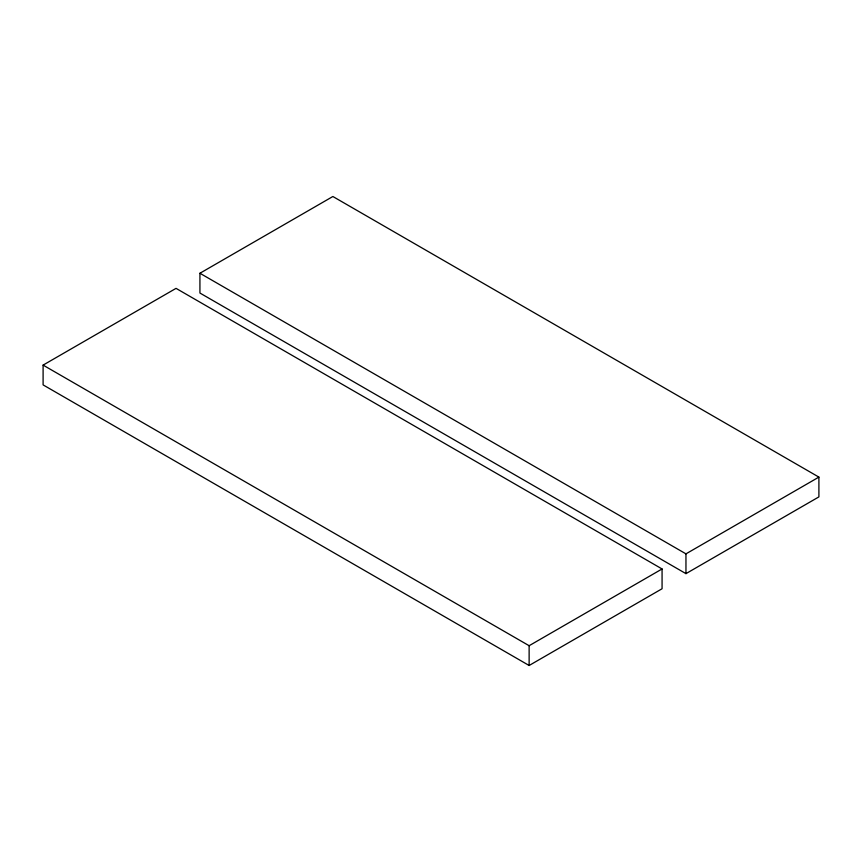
<?xml version="1.0" encoding="UTF-8"?>
<svg xmlns="http://www.w3.org/2000/svg" width="862" height="862" viewBox="0 0 862 862"><rect width="100%" height="100%" fill="white"/><g stroke="black" fill="none" stroke-linecap="round" stroke-linejoin="round"><path stroke-width="1.29" d="M199.93 273.254L332.872 196.504L818.9 477.106L818.9 496.889L685.958 573.639L199.93 293.037L199.93 273.254L685.958 553.857L818.9 477.106M43.1 365.111L176.042 288.361L662.07 568.963L662.07 588.746L529.128 665.496L43.1 384.894L43.1 365.111L529.128 645.713L662.07 568.963M685.958 553.857L685.958 573.639M529.128 645.713L529.128 665.496"/></g></svg>
